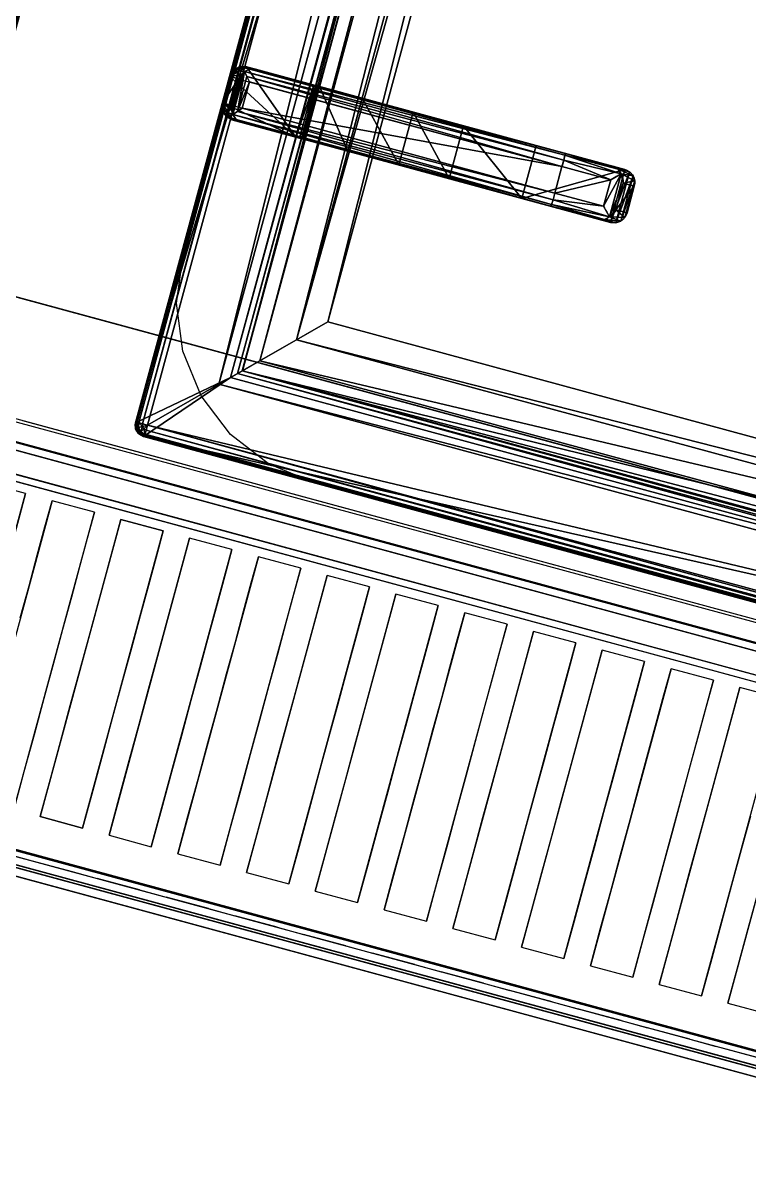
# Model space of a CAD drawing. Header units: millimetres. Extents: x 24907 to 30960, y 3978 to 9944.
# Drawn here: x 28340.81 to 28354.06, y 6876.44 to 6897.14 of the extents above; entities that cross this region are included whole.
import ezdxf

# ---------------------------------------------------------------- set-up
doc = ezdxf.new("R2010")
doc.units = ezdxf.units.MM
for name, color, linetype in [('200-EquipBlack-3d', 250, 'Continuous'), ('200-EquipBorder-2d', 9, 'Continuous'), ('200-EquipInternal-2d', 252, 'Continuous'), ('200-EquipSteel-3d', 9, 'Continuous')]:
    doc.layers.add(name, color=color, linetype=linetype)

# ---------------------------------------------------------------- blocks, each defined once
blk = doc.blocks.new('ELECTROLUX-MC7-BODY1200X250')
at = {"layer": '200-EquipBorder-2d'}
blk.add_line((0, 0), (1200, 0), dxfattribs=at)
at = {"layer": '200-EquipInternal-2d'}
blk.add_line((0, -80), (1200, -80), dxfattribs=at)
at = {"layer": '200-EquipSteel-3d'}
for points, invisible_edges in [([(0, -0.34, 912.22), (0, 0, 910.5), (1200, 0, 910.5), (1200, -0.34, 912.22)], 8), ([(0, 0, 902.7), (0, -0.13, 901.81), (1200, -0.13, 901.81), (1200, 0, 902.7)], 2), ([(0, -0.13, 901.81), (0, -0.54, 901.01), (1200, -0.54, 901.01), (1200, -0.13, 901.81)], 10), ([(0, -1.32, 913.68), (0, -0.34, 912.22), (1200, -0.34, 912.22), (1200, -1.32, 913.68)], 10), ([(0, -0.54, 901.01), (0, -1.19, 900.39), (1200, -1.19, 900.39), (1200, -0.54, 901.01)], 10), ([(0, -1.19, 900.39), (0, -2, 900), (1200, -2, 900), (1200, -1.19, 900.39)], 8), ([(0, -2.78, 914.66), (0, -1.32, 913.68), (1200, -1.32, 913.68), (1200, -2.78, 914.66)], 10), ([(0, -4.5, 915), (0, -2.78, 914.66), (1200, -2.78, 914.66), (1200, -4.5, 915)], 2), ([(0, -71.6, 914.58), (0, -69.5, 915), (1200, -69.5, 915), (1200, -71.6, 914.58)], 8), ([(0, -73.39, 913.39), (0, -71.6, 914.58), (1200, -71.6, 914.58), (1200, -73.39, 913.39)], 10), ([(0, -74.58, 911.6), (0, -73.39, 913.39), (1200, -73.39, 913.39), (1200, -74.58, 911.6)], 10), ([(0, -75, 909.5), (0, -74.58, 911.6), (1200, -74.58, 911.6), (1200, -75, 909.5)], 2), ([(0, -75.45, 903.59), (0, -75, 905.7), (1200, -75, 905.7), (1200, -75.45, 903.59)], 8), ([(0, -76.64, 901.78), (0, -75.45, 903.59), (1200, -75.45, 903.59), (1200, -76.64, 901.78)], 10), ([(0, -78.4, 900.53), (0, -76.64, 901.78), (1200, -76.64, 901.78), (1200, -78.4, 900.53)], 10), ([(0, -80.5, 900), (0, -78.4, 900.53), (1200, -78.4, 900.53), (1200, -80.5, 900)], 2)]:
    blk.add_3dface(points, dxfattribs=dict(at, invisible_edges=invisible_edges))
for points in [[(0, 0, 910.5), (0, 0, 902.7), (1200, 0, 902.7), (1200, 0, 910.5)], [(0, -2, 724), (0, -2, 900), (1200, -2, 900), (1200, -2, 724)], [(0, -102, 724), (0, -2, 724), (1200, -2, 724), (1200, -102, 724)], [(0, -69.5, 915), (0, -4.5, 915), (1200, -4.5, 915), (1200, -69.5, 915)], [(0, -75, 905.7), (0, -75, 909.5), (1200, -75, 909.5), (1200, -75, 905.7)], [(0, -655, 650), (0, -102, 650), (1200, -102, 650), (1200, -655, 650)], [(0, -102, 650), (1200, -102, 650), (1200, -102, 724), (0, -102, 724)]]:
    blk.add_3dface(points, dxfattribs=at)
blk = doc.blocks.new('ELECTROLUX-MC-CAMINO400')
at = {"layer": '200-EquipInternal-2d'}
for points in [[(0, -0.21), (400, -0.21), (400, -75.21), (0, -75.21)], [(196, -10.37), (204, -10.37), (204, -66.52), (196, -66.52)], [(209, -10.37), (217, -10.37), (217, -66.52), (209, -66.52)], [(222, -10.37), (230, -10.37), (230, -66.52), (222, -66.52)], [(235, -10.37), (243, -10.37), (243, -66.52), (235, -66.52)], [(248, -10.37), (256, -10.37), (256, -66.52), (248, -66.52)], [(261, -10.37), (269, -10.37), (269, -66.52), (261, -66.52)], [(274, -10.37), (282, -10.37), (282, -66.52), (274, -66.52)], [(287, -10.37), (295, -10.37), (295, -66.52), (287, -66.52)], [(300, -10.37), (308, -10.37), (308, -66.52), (300, -66.52)], [(313, -10.37), (321, -10.37), (321, -66.52), (313, -66.52)], [(326, -10.37), (334, -10.37), (334, -66.52), (326, -66.52)], [(339, -10.37), (347, -10.37), (347, -66.52), (339, -66.52)], [(352, -10.37), (360, -10.37), (360, -66.52), (352, -66.52)]]:
    blk.add_lwpolyline(points, close=True, dxfattribs=at)
at = {"layer": '200-EquipSteel-3d'}
for points in [[(0, -0.21, 917.01), (0, -0.21, 956), (400, -0.21, 956), (400, -0.21, 917.01)], [(0, -69.44, 915), (0, -3.39, 915), (400, -3.39, 915), (400, -69.44, 915)]]:
    blk.add_3dface(points, dxfattribs=at)
for points, invisible_edges in [([(0, -0.21, 956), (0, -0.36, 956.76), (400, -0.36, 956.76), (400, -0.21, 956)], 2), ([(0, -0.25, 916.62), (0, -0.21, 917.01), (400, -0.21, 917.01), (400, -0.25, 916.62)], 8), ([(0, -0.37, 916.23), (0, -0.25, 916.62), (400, -0.25, 916.62), (400, -0.37, 916.23)], 10), ([(0, -0.36, 956.76), (0, -0.78, 957.41), (400, -0.78, 957.41), (400, -0.36, 956.76)], 10), ([(0, -0.56, 915.88), (0, -0.37, 916.23), (400, -0.37, 916.23), (400, -0.56, 915.88)], 10), ([(0, -0.82, 915.58), (0, -0.56, 915.88), (400, -0.56, 915.88), (400, -0.82, 915.58)], 10), ([(0, -0.78, 957.41), (0, -1.43, 957.84), (400, -1.43, 957.84), (400, -0.78, 957.41)], 10), ([(0, -1.41, 915.27), (0, -0.82, 915.58), (400, -0.82, 915.58), (400, -1.41, 915.27)], 10), ([(0, -2.05, 915.07), (0, -1.41, 915.27), (400, -1.41, 915.27), (400, -2.05, 915.07)], 10), ([(0, -1.43, 957.84), (0, -2.19, 958), (400, -2.19, 958), (400, -1.43, 957.84)], 8), ([(0, -2.72, 914.98), (0, -2.05, 915.07), (400, -2.05, 915.07), (400, -2.72, 914.98)], 10), ([(0, -3.39, 915), (0, -2.72, 914.98), (400, -2.72, 914.98), (400, -3.39, 915)], 2), ([(217, -2.19, 958), (222, -2.19, 958), (222, -10.37, 957.76), (217, -10.37, 957.76)], 14), ([(230, -10.37, 957.76), (222, -10.37, 957.76), (222, -2.19, 958), (230, -2.19, 958)], 10), ([(230, -2.19, 958), (235, -2.19, 958), (235, -10.37, 957.76), (230, -10.37, 957.76)], 14), ([(235, -10.37, 957.76), (243, -10.37, 957.76), (243, -2.19, 958), (235, -2.19, 958)], 10), ([(243, -2.19, 958), (248, -2.19, 958), (248, -10.37, 957.76), (243, -10.37, 957.76)], 14), ([(248, -10.37, 957.76), (256, -10.37, 957.76), (256, -2.19, 958), (248, -2.19, 958)], 10), ([(256, -2.19, 958), (261, -2.19, 958), (261, -10.37, 957.76), (256, -10.37, 957.76)], 14), ([(261, -10.37, 957.76), (269, -10.37, 957.76), (269, -2.19, 958), (261, -2.19, 958)], 10), ([(269, -2.19, 958), (274, -2.19, 958), (274, -10.37, 957.76), (269, -10.37, 957.76)], 14), ([(274, -10.37, 957.76), (282, -10.37, 957.76), (282, -2.19, 958), (274, -2.19, 958)], 10), ([(282, -2.19, 958), (287, -2.19, 958), (287, -10.37, 957.76), (282, -10.37, 957.76)], 14), ([(287, -10.37, 957.76), (295, -10.37, 957.76), (295, -2.19, 958), (287, -2.19, 958)], 10), ([(295, -2.19, 958), (300, -2.19, 958), (300, -10.37, 957.76), (295, -10.37, 957.76)], 14), ([(300, -10.37, 957.76), (308, -10.37, 957.76), (308, -2.19, 958), (300, -2.19, 958)], 10), ([(308, -2.19, 958), (313, -2.19, 958), (313, -10.37, 957.76), (308, -10.37, 957.76)], 14), ([(313, -10.37, 957.76), (321, -10.37, 957.76), (321, -2.19, 958), (313, -2.19, 958)], 10), ([(321, -2.19, 958), (326, -2.19, 958), (326, -10.37, 957.76), (321, -10.37, 957.76)], 14), ([(326, -10.37, 957.76), (334, -10.37, 957.76), (334, -2.19, 958), (326, -2.19, 958)], 10), ([(334, -2.19, 958), (339, -2.19, 958), (339, -10.37, 957.76), (334, -10.37, 957.76)], 14), ([(339, -10.37, 957.76), (347, -10.37, 957.76), (347, -2.19, 958), (339, -2.19, 958)], 10), ([(347, -2.19, 958), (352, -2.19, 958), (352, -10.37, 957.76), (347, -10.37, 957.76)], 14), ([(352, -10.37, 957.76), (360, -10.37, 957.76), (360, -2.19, 958), (352, -2.19, 958)], 10), ([(217, -17.47, 956.91), (217, -10.37, 957.76), (222, -10.37, 957.76), (222, -17.47, 956.91)], 10), ([(230, -17.47, 956.91), (230, -10.37, 957.76), (235, -10.37, 957.76), (235, -17.47, 956.91)], 10), ([(243, -17.47, 956.91), (243, -10.37, 957.76), (248, -10.37, 957.76), (248, -17.47, 956.91)], 10), ([(256, -17.47, 956.91), (256, -10.37, 957.76), (261, -10.37, 957.76), (261, -17.47, 956.91)], 10), ([(269, -17.47, 956.91), (269, -10.37, 957.76), (274, -10.37, 957.76), (274, -17.47, 956.91)], 10), ([(282, -17.47, 956.91), (282, -10.37, 957.76), (287, -10.37, 957.76), (287, -17.47, 956.91)], 10), ([(295, -17.47, 956.91), (295, -10.37, 957.76), (300, -10.37, 957.76), (300, -17.47, 956.91)], 10), ([(308, -17.47, 956.91), (308, -10.37, 957.76), (313, -10.37, 957.76), (313, -17.47, 956.91)], 10), ([(321, -17.47, 956.91), (321, -10.37, 957.76), (326, -10.37, 957.76), (326, -17.47, 956.91)], 10), ([(334, -17.47, 956.91), (334, -10.37, 957.76), (339, -10.37, 957.76), (339, -17.47, 956.91)], 10), ([(347, -17.47, 956.91), (347, -10.37, 957.76), (352, -10.37, 957.76), (352, -17.47, 956.91)], 10), ([(217, -24.48, 955.45), (217, -17.47, 956.91), (222, -17.47, 956.91), (222, -24.48, 955.45)], 10), ([(230, -24.48, 955.45), (230, -17.47, 956.91), (235, -17.47, 956.91), (235, -24.48, 955.45)], 10), ([(243, -24.48, 955.45), (243, -17.47, 956.91), (248, -17.47, 956.91), (248, -24.48, 955.45)], 10), ([(256, -24.48, 955.45), (256, -17.47, 956.91), (261, -17.47, 956.91), (261, -24.48, 955.45)], 10), ([(269, -24.48, 955.45), (269, -17.47, 956.91), (274, -17.47, 956.91), (274, -24.48, 955.45)], 10), ([(282, -24.48, 955.45), (282, -17.47, 956.91), (287, -17.47, 956.91), (287, -24.48, 955.45)], 10), ([(295, -24.48, 955.45), (295, -17.47, 956.91), (300, -17.47, 956.91), (300, -24.48, 955.45)], 10), ([(308, -24.48, 955.45), (308, -17.47, 956.91), (313, -17.47, 956.91), (313, -24.48, 955.45)], 10), ([(321, -24.48, 955.45), (321, -17.47, 956.91), (326, -17.47, 956.91), (326, -24.48, 955.45)], 10), ([(334, -24.48, 955.45), (334, -17.47, 956.91), (339, -17.47, 956.91), (339, -24.48, 955.45)], 10), ([(347, -24.48, 955.45), (347, -17.47, 956.91), (352, -17.47, 956.91), (352, -24.48, 955.45)], 10), ([(217, -31.33, 953.39), (217, -24.48, 955.45), (222, -24.48, 955.45), (222, -31.33, 953.39)], 10), ([(230, -31.33, 953.39), (230, -24.48, 955.45), (235, -24.48, 955.45), (235, -31.33, 953.39)], 10), ([(243, -31.33, 953.39), (243, -24.48, 955.45), (248, -24.48, 955.45), (248, -31.33, 953.39)], 10), ([(256, -31.33, 953.39), (256, -24.48, 955.45), (261, -24.48, 955.45), (261, -31.33, 953.39)], 10), ([(269, -31.33, 953.39), (269, -24.48, 955.45), (274, -24.48, 955.45), (274, -31.33, 953.39)], 10), ([(282, -31.33, 953.39), (282, -24.48, 955.45), (287, -24.48, 955.45), (287, -31.33, 953.39)], 10), ([(295, -31.33, 953.39), (295, -24.48, 955.45), (300, -24.48, 955.45), (300, -31.33, 953.39)], 10), ([(308, -31.33, 953.39), (308, -24.48, 955.45), (313, -24.48, 955.45), (313, -31.33, 953.39)], 10), ([(321, -31.33, 953.39), (321, -24.48, 955.45), (326, -24.48, 955.45), (326, -31.33, 953.39)], 10), ([(334, -31.33, 953.39), (334, -24.48, 955.45), (339, -24.48, 955.45), (339, -31.33, 953.39)], 10), ([(347, -31.33, 953.39), (347, -24.48, 955.45), (352, -24.48, 955.45), (352, -31.33, 953.39)], 10), ([(217, -37.98, 950.75), (217, -31.33, 953.39), (222, -31.33, 953.39), (222, -37.98, 950.75)], 10), ([(230, -37.98, 950.75), (230, -31.33, 953.39), (235, -31.33, 953.39), (235, -37.98, 950.75)], 10), ([(243, -37.98, 950.75), (243, -31.33, 953.39), (248, -31.33, 953.39), (248, -37.98, 950.75)], 10), ([(256, -37.98, 950.75), (256, -31.33, 953.39), (261, -31.33, 953.39), (261, -37.98, 950.75)], 10), ([(269, -37.98, 950.75), (269, -31.33, 953.39), (274, -31.33, 953.39), (274, -37.98, 950.75)], 10), ([(282, -37.98, 950.75), (282, -31.33, 953.39), (287, -31.33, 953.39), (287, -37.98, 950.75)], 10), ([(295, -37.98, 950.75), (295, -31.33, 953.39), (300, -31.33, 953.39), (300, -37.98, 950.75)], 10), ([(308, -37.98, 950.75), (308, -31.33, 953.39), (313, -31.33, 953.39), (313, -37.98, 950.75)], 10), ([(321, -37.98, 950.75), (321, -31.33, 953.39), (326, -31.33, 953.39), (326, -37.98, 950.75)], 10), ([(334, -37.98, 950.75), (334, -31.33, 953.39), (339, -31.33, 953.39), (339, -37.98, 950.75)], 10), ([(347, -37.98, 950.75), (347, -31.33, 953.39), (352, -31.33, 953.39), (352, -37.98, 950.75)], 10), ([(217, -44.37, 947.54), (217, -37.98, 950.75), (222, -37.98, 950.75), (222, -44.37, 947.54)], 10), ([(230, -44.37, 947.54), (230, -37.98, 950.75), (235, -37.98, 950.75), (235, -44.37, 947.54)], 10), ([(243, -44.37, 947.54), (243, -37.98, 950.75), (248, -37.98, 950.75), (248, -44.37, 947.54)], 10), ([(256, -44.37, 947.54), (256, -37.98, 950.75), (261, -37.98, 950.75), (261, -44.37, 947.54)], 10), ([(269, -44.37, 947.54), (269, -37.98, 950.75), (274, -37.98, 950.75), (274, -44.37, 947.54)], 10), ([(282, -44.37, 947.54), (282, -37.98, 950.75), (287, -37.98, 950.75), (287, -44.37, 947.54)], 10), ([(295, -44.37, 947.54), (295, -37.98, 950.75), (300, -37.98, 950.75), (300, -44.37, 947.54)], 10), ([(308, -44.37, 947.54), (308, -37.98, 950.75), (313, -37.98, 950.75), (313, -44.37, 947.54)], 10), ([(321, -44.37, 947.54), (321, -37.98, 950.75), (326, -37.98, 950.75), (326, -44.37, 947.54)], 10), ([(334, -44.37, 947.54), (334, -37.98, 950.75), (339, -37.98, 950.75), (339, -44.37, 947.54)], 10), ([(347, -44.37, 947.54), (347, -37.98, 950.75), (352, -37.98, 950.75), (352, -44.37, 947.54)], 10), ([(204, -50.47, 943.8), (204, -44.37, 947.54), (209, -44.37, 947.54), (209, -50.47, 943.8)], 10), ([(217, -50.47, 943.8), (217, -44.37, 947.54), (222, -44.37, 947.54), (222, -50.47, 943.8)], 10), ([(230, -50.47, 943.8), (230, -44.37, 947.54), (235, -44.37, 947.54), (235, -50.47, 943.8)], 10), ([(243, -50.47, 943.8), (243, -44.37, 947.54), (248, -44.37, 947.54), (248, -50.47, 943.8)], 10), ([(256, -50.47, 943.8), (256, -44.37, 947.54), (261, -44.37, 947.54), (261, -50.47, 943.8)], 10), ([(269, -50.47, 943.8), (269, -44.37, 947.54), (274, -44.37, 947.54), (274, -50.47, 943.8)], 10), ([(282, -50.47, 943.8), (282, -44.37, 947.54), (287, -44.37, 947.54), (287, -50.47, 943.8)], 10), ([(295, -50.47, 943.8), (295, -44.37, 947.54), (300, -44.37, 947.54), (300, -50.47, 943.8)], 10), ([(308, -50.47, 943.8), (308, -44.37, 947.54), (313, -44.37, 947.54), (313, -50.47, 943.8)], 10), ([(321, -50.47, 943.8), (321, -44.37, 947.54), (326, -44.37, 947.54), (326, -50.47, 943.8)], 10), ([(334, -50.47, 943.8), (334, -44.37, 947.54), (339, -44.37, 947.54), (339, -50.47, 943.8)], 10), ([(204, -56.22, 939.54), (204, -50.47, 943.8), (209, -50.47, 943.8), (209, -56.22, 939.54)], 10), ([(217, -56.22, 939.54), (217, -50.47, 943.8), (222, -50.47, 943.8), (222, -56.22, 939.54)], 10), ([(230, -56.22, 939.54), (230, -50.47, 943.8), (235, -50.47, 943.8), (235, -56.22, 939.54)], 10), ([(243, -56.22, 939.54), (243, -50.47, 943.8), (248, -50.47, 943.8), (248, -56.22, 939.54)], 10), ([(256, -56.22, 939.54), (256, -50.47, 943.8), (261, -50.47, 943.8), (261, -56.22, 939.54)], 10), ([(269, -56.22, 939.54), (269, -50.47, 943.8), (274, -50.47, 943.8), (274, -56.22, 939.54)], 10), ([(282, -56.22, 939.54), (282, -50.47, 943.8), (287, -50.47, 943.8), (287, -56.22, 939.54)], 10), ([(295, -56.22, 939.54), (295, -50.47, 943.8), (300, -50.47, 943.8), (300, -56.22, 939.54)], 10), ([(308, -56.22, 939.54), (308, -50.47, 943.8), (313, -50.47, 943.8), (313, -56.22, 939.54)], 10), ([(321, -56.22, 939.54), (321, -50.47, 943.8), (326, -50.47, 943.8), (326, -56.22, 939.54)], 10), ([(334, -56.22, 939.54), (334, -50.47, 943.8), (339, -50.47, 943.8), (339, -56.22, 939.54)], 10), ([(204, -61.59, 934.81), (204, -56.22, 939.54), (209, -56.22, 939.54), (209, -61.59, 934.81)], 10), ([(217, -61.59, 934.81), (217, -56.22, 939.54), (222, -56.22, 939.54), (222, -61.59, 934.81)], 10), ([(230, -61.59, 934.81), (230, -56.22, 939.54), (235, -56.22, 939.54), (235, -61.59, 934.81)], 10), ([(243, -61.59, 934.81), (243, -56.22, 939.54), (248, -56.22, 939.54), (248, -61.59, 934.81)], 10), ([(256, -61.59, 934.81), (256, -56.22, 939.54), (261, -56.22, 939.54), (261, -61.59, 934.81)], 10), ([(269, -61.59, 934.81), (269, -56.22, 939.54), (274, -56.22, 939.54), (274, -61.59, 934.81)], 10), ([(282, -61.59, 934.81), (282, -56.22, 939.54), (287, -56.22, 939.54), (287, -61.59, 934.81)], 10), ([(295, -61.59, 934.81), (295, -56.22, 939.54), (300, -56.22, 939.54), (300, -61.59, 934.81)], 10), ([(308, -61.59, 934.81), (308, -56.22, 939.54), (313, -56.22, 939.54), (313, -61.59, 934.81)], 10), ([(321, -61.59, 934.81), (321, -56.22, 939.54), (326, -56.22, 939.54), (326, -61.59, 934.81)], 10), ([(334, -61.59, 934.81), (334, -56.22, 939.54), (339, -56.22, 939.54), (339, -61.59, 934.81)], 10), ([(204, -66.52, 929.63), (204, -61.59, 934.81), (209, -61.59, 934.81), (209, -66.52, 929.63)], 10), ([(217, -66.52, 929.63), (217, -61.59, 934.81), (222, -61.59, 934.81), (222, -66.52, 929.63)], 10), ([(230, -66.52, 929.63), (230, -61.59, 934.81), (235, -61.59, 934.81), (235, -66.52, 929.63)], 10), ([(243, -66.52, 929.63), (243, -61.59, 934.81), (248, -61.59, 934.81), (248, -66.52, 929.63)], 10), ([(256, -66.52, 929.63), (256, -61.59, 934.81), (261, -61.59, 934.81), (261, -66.52, 929.63)], 10), ([(269, -66.52, 929.63), (269, -61.59, 934.81), (274, -61.59, 934.81), (274, -66.52, 929.63)], 10), ([(282, -66.52, 929.63), (282, -61.59, 934.81), (287, -61.59, 934.81), (287, -66.52, 929.63)], 10), ([(295, -66.52, 929.63), (295, -61.59, 934.81), (300, -61.59, 934.81), (300, -66.52, 929.63)], 10), ([(308, -66.52, 929.63), (308, -61.59, 934.81), (313, -61.59, 934.81), (313, -66.52, 929.63)], 10), ([(321, -66.52, 929.63), (321, -61.59, 934.81), (326, -61.59, 934.81), (326, -66.52, 929.63)], 10), ([(334, -66.52, 929.63), (334, -61.59, 934.81), (339, -61.59, 934.81), (339, -66.52, 929.63)], 10), ([(196, -71, 924.05), (204, -71, 924.05), (204, -66.52, 929.63), (196, -66.52, 929.63)], 11), ([(204, -71, 924.05), (209, -71, 924.05), (209, -66.52, 929.63), (204, -66.52, 929.63)], 15), ([(209, -71, 924.05), (217, -71, 924.05), (217, -66.52, 929.63), (209, -66.52, 929.63)], 11), ([(217, -71, 924.05), (222, -71, 924.05), (222, -66.52, 929.63), (217, -66.52, 929.63)], 15), ([(230, -71, 924.05), (222, -71, 924.05), (222, -66.52, 929.63), (230, -66.52, 929.63)], 11), ([(230, -71, 924.05), (235, -71, 924.05), (235, -66.52, 929.63), (230, -66.52, 929.63)], 15), ([(235, -71, 924.05), (243, -71, 924.05), (243, -66.52, 929.63), (235, -66.52, 929.63)], 11), ([(243, -71, 924.05), (248, -71, 924.05), (248, -66.52, 929.63), (243, -66.52, 929.63)], 15), ([(248, -71, 924.05), (256, -71, 924.05), (256, -66.52, 929.63), (248, -66.52, 929.63)], 11), ([(256, -71, 924.05), (261, -71, 924.05), (261, -66.52, 929.63), (256, -66.52, 929.63)], 15), ([(261, -71, 924.05), (269, -71, 924.05), (269, -66.52, 929.63), (261, -66.52, 929.63)], 11), ([(269, -71, 924.05), (274, -71, 924.05), (274, -66.52, 929.63), (269, -66.52, 929.63)], 15), ([(274, -71, 924.05), (282, -71, 924.05), (282, -66.52, 929.63), (274, -66.52, 929.63)], 11), ([(282, -71, 924.05), (287, -71, 924.05), (287, -66.52, 929.63), (282, -66.52, 929.63)], 15), ([(287, -71, 924.05), (295, -71, 924.05), (295, -66.52, 929.63), (287, -66.52, 929.63)], 11), ([(295, -71, 924.05), (300, -71, 924.05), (300, -66.52, 929.63), (295, -66.52, 929.63)], 15), ([(300, -71, 924.05), (308, -71, 924.05), (308, -66.52, 929.63), (300, -66.52, 929.63)], 11), ([(308, -71, 924.05), (313, -71, 924.05), (313, -66.52, 929.63), (308, -66.52, 929.63)], 15), ([(313, -71, 924.05), (321, -71, 924.05), (321, -66.52, 929.63), (313, -66.52, 929.63)], 11), ([(321, -71, 924.05), (326, -71, 924.05), (326, -66.52, 929.63), (321, -66.52, 929.63)], 15), ([(326, -71, 924.05), (334, -71, 924.05), (334, -66.52, 929.63), (326, -66.52, 929.63)], 11), ([(334, -71, 924.05), (339, -71, 924.05), (339, -66.52, 929.63), (334, -66.52, 929.63)], 15), ([(339, -71, 924.05), (347, -71, 924.05), (347, -66.52, 929.63), (339, -66.52, 929.63)], 11), ([(0, -70.76, 915.05), (0, -69.44, 915), (400, -69.44, 915), (400, -70.76, 915.05)], 8), ([(0, -72.06, 915.25), (0, -70.76, 915.05), (400, -70.76, 915.05), (400, -72.06, 915.25)], 10), ([(0, -74.97, 918.1), (0, -71, 924.05), (400, -71, 924.05), (400, -74.97, 918.1)], 2), ([(0, -73.33, 915.6), (0, -72.06, 915.25), (400, -72.06, 915.25), (400, -73.33, 915.6)], 10), ([(0, -74.56, 916.08), (0, -73.33, 915.6), (400, -73.33, 915.6), (400, -74.56, 916.08)], 10), ([(0, -74.96, 916.48), (0, -74.56, 916.08), (400, -74.56, 916.08), (400, -74.96, 916.48)], 10), ([(0, -75.18, 917), (0, -74.96, 916.48), (400, -74.96, 916.48), (400, -75.18, 917)], 10), ([(0, -74.97, 918.1), (0, -75.18, 917.57), (400, -75.18, 917.57), (400, -74.97, 918.1)], 2), ([(0, -75.18, 917.57), (0, -75.18, 917), (400, -75.18, 917), (400, -75.18, 917.57)], 10)]:
    blk.add_3dface(points, dxfattribs=dict(at, invisible_edges=invisible_edges))
blk = doc.blocks.new('ELECTROLUX-MC7-TOPFYERBRURNERS6')
at = {"layer": '200-EquipInternal-2d'}
for p, q in [((822, -83.5), (1178, -83.5)), ((820, -651.5), (820, -85.5)), ((822.47, -143.5), (882.76, -143.5)), ((882.76, -143.5), (891.91, -143.5)), ((894.04, -143.5), (891.91, -143.5)), ((820, -151), (820, -146)), ((820, -151), (820, -146)), ((822, -151), (822, -146)), ((882.81, -146), (822, -146)), ((882.81, -151), (882.81, -146)), ((892.02, -146), (882.81, -146)), ((892.02, -146), (892.02, -151)), ((894.37, -146), (896.48, -146)), ((894.37, -151), (894.37, -146)), ((896.48, -146), (896.48, -151)), ((822, -151), (882.81, -151)), ((882.81, -151), (892.02, -151)), ((896.48, -151), (894.37, -151)), ((882.76, -153.5), (822.47, -153.5)), ((891.91, -153.5), (882.76, -153.5)), ((891.91, -153.5), (894.04, -153.5))]:
    blk.add_line(p, q, dxfattribs=at)
blk.add_lwpolyline([(1151.02, -112.48), (848.98, -112.48), (848.98, -624.52), (1151.02, -624.52)], close=True, dxfattribs=at)
blk.add_arc((822, -85.5), 2, 90, 180, dxfattribs=at)
for centre, major_axis, ratio, start_param, end_param in [((822.47, -146), (0, 2.5), 0.948965, 0, 0.895145), ((882.76, -146), (0, 2.5), 0.02182, 4.712389, 6.283185), ((891.91, -146), (0, 2.5), 0.84544, -0.894481, 0), ((891.91, -146), (2.5, 2.5), 0.02182, 4.734206, 5.410521), ((891.91, -146), (-1.92, 1.92), 0.8391, 4.014257, 4.690572), ((882.76, -151), (0, 2.5), 0.02182, 3.141593, 4.712389), ((891.91, -151), (-2.5, 2.5), 0.02182, 4.014257, 4.690572), ((891.91, -151), (1.92, 1.92), 0.8391, 4.734206, 5.410521), ((822.47, -151), (0, 2.5), 0.948965, 2.246448, 3.141593), ((891.91, -151), (0, 2.5), 0.84544, 3.141593, 4.036074)]:
    blk.add_ellipse(centre, major_axis=major_axis, ratio=ratio, start_param=start_param, end_param=end_param, dxfattribs=at)
for points, knots in [([(820.62, -144.44), (820.45, -144.64), (820.31, -144.87), (820.14, -145.25), (820.09, -145.41), (820.03, -145.71), (820.01, -145.86), (820, -146)], [11.858599, 11.858599, 11.858599, 11.858599, 12.773425, 12.773425, 13.35037, 13.35037, 13.927314, 13.927314, 13.927314, 13.927314]), ([(822, -146), (821.87, -145.86), (821.74, -145.71), (821.47, -145.41), (821.33, -145.25), (820.99, -144.87), (820.79, -144.64), (820.62, -144.44)], [0, 0, 0, 0, 0.576945, 0.576945, 1.153889, 1.153889, 2.068716, 2.068716, 2.068716, 2.068716]), ([(896.48, -146), (896.48, -145.84), (896.46, -145.68), (896.4, -145.36), (896.35, -145.2), (896.23, -144.89), (896.15, -144.74), (895.97, -144.47), (895.87, -144.34), (895.65, -144.12), (895.53, -144.02), (895.26, -143.83), (895.12, -143.75), (894.82, -143.63), (894.66, -143.58), (894.35, -143.51), (894.19, -143.5), (894.04, -143.5)], [15.096253, 15.096253, 15.096253, 15.096253, 15.567018, 15.567018, 16.037783, 16.037783, 16.508548, 16.508548, 16.979314, 16.979314, 17.45135, 17.45135, 17.923386, 17.923386, 18.395422, 18.395422, 18.867458, 18.867458, 18.867458, 18.867458]), ([(820, -151), (820.01, -151.14), (820.03, -151.29), (820.09, -151.59), (820.14, -151.75), (820.31, -152.13), (820.45, -152.36), (820.62, -152.56)], [0, 0, 0, 0, 0.576945, 0.576945, 1.153889, 1.153889, 2.068716, 2.068716, 2.068716, 2.068716]), ([(820.62, -152.56), (820.79, -152.36), (820.99, -152.13), (821.33, -151.75), (821.47, -151.59), (821.74, -151.29), (821.87, -151.14), (822, -151)], [11.858599, 11.858599, 11.858599, 11.858599, 12.773425, 12.773425, 13.35037, 13.35037, 13.927314, 13.927314, 13.927314, 13.927314]), ([(894.04, -153.5), (894.19, -153.5), (894.35, -153.49), (894.66, -153.42), (894.82, -153.37), (895.12, -153.25), (895.26, -153.17), (895.53, -152.98), (895.65, -152.88), (895.87, -152.66), (895.97, -152.53), (896.15, -152.26), (896.23, -152.11), (896.35, -151.8), (896.4, -151.64), (896.46, -151.32), (896.48, -151.16), (896.48, -151)], [3.776921, 3.776921, 3.776921, 3.776921, 4.248957, 4.248957, 4.720993, 4.720993, 5.193029, 5.193029, 5.665065, 5.665065, 6.135831, 6.135831, 6.606596, 6.606596, 7.077361, 7.077361, 7.548126, 7.548126, 7.548126, 7.548126])]:
    blk.add_open_spline(points, degree=3, knots=knots, dxfattribs=at)
at = {"layer": '200-EquipSteel-3d'}
for points, invisible_edges in [([(800, -80.5, 900), (779.66, -117.26, 900), (779.66, -619.74, 900), (800, -655, 900)], 13), ([(854.11, -83.5, 900), (845.37, -84.65, 900), (800, -80.5, 900)], 10), ([(845.37, -84.65, 900), (837.22, -88.02, 900), (800, -80.5, 900)], 10), ([(837.22, -88.02, 900), (830.23, -93.39, 900), (800, -80.5, 900)], 10), ([(830.23, -93.39, 900), (824.86, -100.38, 900), (800, -80.5, 900)], 10), ([(824.86, -100.38, 900), (821.49, -108.53, 900), (800, -80.5, 900)], 10), ([(821.49, -108.53, 900), (820.34, -117.26, 900), (800, -80.5, 900)], 10), ([(800, -655, 900), (820.34, -619.74, 900), (820.34, -117.26, 900), (800, -80.5, 900)], 13), ([(800, -80.5, 900), (854.11, -83.5, 900), (1145.9, -83.5, 900), (1200, -80.5, 900)], 5)]:
    blk.add_3dface(points, dxfattribs=dict(at, invisible_edges=invisible_edges))
at = {"layer": '200-EquipBlack-3d'}
mesh = blk.add_polyface(dxfattribs=at)
corners = [(779.78, -85.71, 904.1), (780, -85.5, 900), (779.52, -84.72, 904.14), (779.73, -84.5, 900), (778, -83.5, 900), (778.78, -83.98, 904.14), (779, -83.77, 900), (777.79, -83.72, 904.1), (779.48, -85.71, 905.06), (779.29, -84.85, 905), (778.65, -85.21, 905.73), (778.76, -85.71, 905.75), (778.65, -84.21, 905), (777.79, -84.02, 905.06), (778.29, -84.85, 905.73), (777.79, -84.74, 905.75), (777.79, -85.71, 906), (422.21, -85.71, 906), (422.21, -84.74, 905.75), (422.21, -84.02, 905.06), (422.21, -83.72, 904.1), (422, -83.5, 900), (765.45, -638.95, 900), (422, -653.5, 900), (434.55, -638.95, 900), (765.45, -98.05, 900), (780, -651.5, 900), (434.55, -98.05, 900), (420, -85.5, 900), (421, -83.77, 900), (779.73, -652.5, 900), (779, -653.23, 900), (778, -653.5, 900), (420, -651.5, 900), (420.27, -652.5, 900), (421, -653.23, 900), (420.27, -84.5, 900), (421.22, -83.98, 904.14), (420.48, -84.72, 904.14), (420.22, -85.71, 904.1), (421.35, -84.21, 905), (421.71, -84.85, 905.73), (420.71, -84.85, 905), (420.52, -85.71, 905.06), (421.35, -85.21, 905.73), (421.24, -85.71, 905.75), (422.21, -651.29, 906), (421.24, -651.29, 905.75), (420.52, -651.29, 905.06), (420.22, -651.29, 904.1), (420.48, -652.28, 904.14), (421.22, -653.02, 904.14), (422.21, -653.28, 904.1), (420.71, -652.15, 905), (421.35, -651.79, 905.73), (421.35, -652.79, 905), (422.21, -652.98, 905.06), (421.71, -652.15, 905.73), (422.21, -652.26, 905.75), (435.55, -637.95, 899.73), (435.55, -99.05, 899.73), (436.28, -99.78, 899), (436.28, -637.22, 899), (438.88, -634.62, 902.5), (438.88, -102.38, 902.5), (436.31, -637.19, 905.06), (436.31, -99.81, 905.06), (432.81, -96.31, 906), (432.81, -640.69, 906), (448.98, -624.52, 885), (448.98, -112.48, 885), (444.36, -107.86, 885), (444.36, -629.14, 885), (777.79, -653.28, 904.1), (777.79, -652.98, 905.06), (777.79, -651.29, 906), (777.79, -652.26, 905.75), (763.72, -637.22, 899), (764.45, -637.95, 899.73), (764.45, -99.05, 899.73), (763.72, -99.78, 899), (767.19, -640.69, 906), (767.19, -96.31, 906), (778.78, -653.02, 904.14), (779.52, -652.28, 904.14), (779.78, -651.29, 904.1), (778.65, -652.79, 905), (778.29, -652.15, 905.73), (779.29, -652.15, 905), (779.48, -651.29, 905.06), (778.65, -651.79, 905.73), (778.76, -651.29, 905.75), (761.12, -634.62, 902.5), (751.02, -624.52, 885), (763.69, -637.19, 905.06), (755.64, -629.14, 885), (755.64, -107.86, 885), (751.02, -112.48, 885), (761.12, -102.38, 902.5), (763.69, -99.81, 905.06)]
mesh.append_faces([[corners[k] for k in face] for face in [(16, 10, 14), (17, 41, 44), (46, 54, 57), (75, 87, 90)]])
mesh.append_faces([[corners[k] for k in face] for face in [(4, 5, 6), (8, 10, 11), (16, 11, 10), (15, 16, 14), (7, 19, 13), (13, 18, 15), (28, 38, 36), (19, 41, 18), (17, 18, 41), (45, 17, 44), (39, 48, 43), (43, 47, 45), (23, 51, 35), (48, 54, 47), (46, 47, 54), (58, 46, 57), (52, 74, 56), (76, 56, 74), (26, 84, 30), (74, 87, 76), (85, 88, 84), (88, 87, 86), (75, 76, 87), (91, 75, 90), (85, 8, 89), (11, 89, 8)]], dxfattribs={"vtx0": -1})
mesh.append_faces([[corners[k] for k in face] for face in [(16, 15, 17), (22, 23, 24), (25, 26, 22), (27, 21, 25), (21, 28, 29), (6, 1, 4), (4, 25, 21), (24, 28, 27), (35, 33, 23), (26, 25, 1), (23, 22, 32), (17, 45, 46), (75, 81, 46), (81, 16, 82), (46, 67, 17), (17, 82, 16), (93, 72, 69), (72, 93, 95), (70, 71, 97), (97, 95, 93)]], dxfattribs={"vtx0": -1, "vtx1": -1})
mesh.append_faces([[corners[k] for k in face] for face in [(21, 27, 28), (4, 1, 25), (26, 32, 22), (24, 23, 33)]], dxfattribs={"vtx0": -1, "vtx1": -1, "vtx2": -1})
mesh.append_faces([[corners[k] for k in face] for face in [(17, 15, 18), (24, 33, 28), (46, 45, 47), (75, 58, 76), (16, 91, 11)]], dxfattribs={"vtx0": -1, "vtx2": -1})
mesh.append_faces([[corners[k] for k in face] for face in [(0, 1, 2), (5, 2, 6), (8, 0, 9), (5, 12, 2), (5, 7, 12), (12, 13, 14), (12, 14, 9), (2, 9, 0), (10, 9, 14), (19, 18, 13), (4, 21, 7), (30, 31, 26), (34, 33, 35), (20, 21, 37), (38, 37, 36), (19, 20, 40), (38, 42, 37), (38, 39, 42), (42, 43, 44), (42, 44, 40), (37, 40, 20), (41, 40, 44), (48, 47, 43), (28, 33, 39), (49, 33, 50), (51, 50, 35), (48, 49, 53), (51, 55, 50), (51, 52, 55), (55, 56, 57), (55, 57, 53), (50, 53, 49), (54, 53, 57), (24, 27, 59), (61, 62, 60), (63, 64, 65), (67, 68, 66), (69, 70, 63), (61, 71, 62), (73, 74, 52), (58, 56, 76), (32, 73, 23), (62, 77, 59), (22, 24, 78), (27, 25, 60), (80, 61, 79), (73, 32, 83), (84, 83, 30), (74, 73, 86), (88, 89, 90), (88, 86, 84), (83, 84, 86), (92, 93, 63), (68, 81, 65), (92, 63, 94), (72, 95, 62), (95, 96, 77), (98, 97, 92), (81, 82, 94), (98, 92, 99), (77, 80, 78), (25, 22, 79), (0, 8, 85), (91, 89, 11), (80, 96, 61), (70, 97, 64), (64, 98, 66), (82, 67, 99), (1, 0, 26)]], dxfattribs={"vtx1": -1})
mesh.append_faces([[corners[k] for k in face] for face in [(31, 32, 26), (75, 46, 58), (75, 16, 81), (81, 68, 46), (68, 67, 46), (67, 82, 17), (70, 69, 71), (72, 71, 69), (71, 96, 97), (96, 95, 97), (16, 75, 91)]], dxfattribs={"vtx1": -1, "vtx2": -1})
mesh.append_faces([[corners[k] for k in face] for face in [(1, 3, 2), (4, 7, 5), (2, 3, 6), (8, 9, 10), (7, 13, 12), (12, 9, 2), (13, 15, 14), (7, 20, 19), (21, 20, 7), (6, 3, 1), (28, 36, 29), (21, 29, 37), (28, 39, 38), (37, 29, 36), (19, 40, 41), (39, 43, 42), (42, 40, 37), (43, 45, 44), (39, 49, 48), (33, 49, 39), (33, 34, 50), (23, 52, 51), (50, 34, 35), (48, 53, 54), (52, 56, 55), (55, 53, 50), (56, 58, 57), (27, 60, 59), (62, 59, 60), (64, 66, 65), (68, 65, 66), (70, 64, 63), (71, 72, 62), (73, 52, 23), (77, 78, 59), (24, 59, 78), (25, 79, 60), (61, 60, 79), (32, 31, 83), (26, 85, 84), (83, 31, 30), (74, 86, 87), (73, 83, 86), (85, 89, 88), (88, 90, 87), (89, 91, 90), (93, 69, 63), (81, 94, 65), (63, 65, 94), (95, 77, 62), (96, 80, 77), (97, 93, 92), (82, 99, 94), (92, 94, 99), (80, 79, 78), (22, 78, 79), (96, 71, 61), (97, 98, 64), (98, 99, 66), (67, 66, 99), (0, 85, 26)]], dxfattribs={"vtx2": -1})
mesh = blk.add_polyface(dxfattribs=at)
corners = [(1179.78, -85.71, 904.1), (1180, -85.5, 900), (1179.52, -84.72, 904.14), (1179.73, -84.5, 900), (1178, -83.5, 900), (1178.78, -83.98, 904.14), (1179, -83.77, 900), (1177.79, -83.72, 904.1), (1179.48, -85.71, 905.06), (1179.29, -84.85, 905), (1178.65, -85.21, 905.73), (1178.76, -85.71, 905.75), (1178.65, -84.21, 905), (1177.79, -84.02, 905.06), (1178.29, -84.85, 905.73), (1177.79, -84.74, 905.75), (1177.79, -85.71, 906), (822.21, -85.71, 906), (822.21, -84.74, 905.75), (822.21, -84.02, 905.06), (822.21, -83.72, 904.1), (822, -83.5, 900), (1165.45, -638.95, 900), (822, -653.5, 900), (834.55, -638.95, 900), (1165.45, -98.05, 900), (1180, -651.5, 900), (834.55, -98.05, 900), (820, -85.5, 900), (821, -83.77, 900), (1179.73, -652.5, 900), (1179, -653.23, 900), (1178, -653.5, 900), (820, -651.5, 900), (820.27, -652.5, 900), (821, -653.23, 900), (820.27, -84.5, 900), (821.22, -83.98, 904.14), (820.48, -84.72, 904.14), (820.22, -85.71, 904.1), (821.35, -84.21, 905), (821.71, -84.85, 905.73), (820.71, -84.85, 905), (820.52, -85.71, 905.06), (821.35, -85.21, 905.73), (821.24, -85.71, 905.75), (822.21, -651.29, 906), (821.24, -651.29, 905.75), (820.52, -651.29, 905.06), (820.22, -651.29, 904.1), (820.48, -652.28, 904.14), (821.22, -653.02, 904.14), (822.21, -653.28, 904.1), (820.71, -652.15, 905), (821.35, -651.79, 905.73), (821.35, -652.79, 905), (822.21, -652.98, 905.06), (821.71, -652.15, 905.73), (822.21, -652.26, 905.75), (835.55, -637.95, 899.73), (835.55, -99.05, 899.73), (836.28, -99.78, 899), (836.28, -637.22, 899), (838.88, -634.62, 902.5), (838.88, -102.38, 902.5), (836.31, -637.19, 905.06), (836.31, -99.81, 905.06), (832.81, -96.31, 906), (832.81, -640.69, 906), (848.98, -624.52, 885), (848.98, -112.48, 885), (844.36, -107.86, 885), (844.36, -629.14, 885), (1177.79, -653.28, 904.1), (1177.79, -652.98, 905.06), (1177.79, -651.29, 906), (1177.79, -652.26, 905.75), (1163.72, -637.22, 899), (1164.45, -637.95, 899.73), (1164.45, -99.05, 899.73), (1163.72, -99.78, 899), (1167.19, -640.69, 906), (1167.19, -96.31, 906), (1178.78, -653.02, 904.14), (1179.52, -652.28, 904.14), (1179.78, -651.29, 904.1), (1178.65, -652.79, 905), (1178.29, -652.15, 905.73), (1179.29, -652.15, 905), (1179.48, -651.29, 905.06), (1178.65, -651.79, 905.73), (1178.76, -651.29, 905.75), (1161.12, -634.62, 902.5), (1151.02, -624.52, 885), (1163.69, -637.19, 905.06), (1155.64, -629.14, 885), (1155.64, -107.86, 885), (1151.02, -112.48, 885), (1161.12, -102.38, 902.5), (1163.69, -99.81, 905.06)]
mesh.append_faces([[corners[k] for k in face] for face in [(16, 10, 14), (17, 41, 44), (46, 54, 57), (75, 87, 90)]])
mesh.append_faces([[corners[k] for k in face] for face in [(4, 5, 6), (8, 10, 11), (16, 11, 10), (15, 16, 14), (7, 19, 13), (13, 18, 15), (28, 38, 36), (19, 41, 18), (17, 18, 41), (45, 17, 44), (39, 48, 43), (43, 47, 45), (23, 51, 35), (48, 54, 47), (46, 47, 54), (58, 46, 57), (52, 74, 56), (76, 56, 74), (26, 84, 30), (74, 87, 76), (85, 88, 84), (88, 87, 86), (75, 76, 87), (91, 75, 90), (85, 8, 89), (11, 89, 8)]], dxfattribs={"vtx0": -1})
mesh.append_faces([[corners[k] for k in face] for face in [(16, 15, 17), (22, 23, 24), (25, 26, 22), (27, 21, 25), (21, 28, 29), (6, 1, 4), (4, 25, 21), (24, 28, 27), (35, 33, 23), (26, 25, 1), (23, 22, 32), (17, 45, 46), (75, 81, 46), (81, 16, 82), (46, 67, 17), (17, 82, 16), (93, 72, 69), (72, 93, 95), (70, 71, 97), (97, 95, 93)]], dxfattribs={"vtx0": -1, "vtx1": -1})
mesh.append_faces([[corners[k] for k in face] for face in [(21, 27, 28), (4, 1, 25), (26, 32, 22), (24, 23, 33)]], dxfattribs={"vtx0": -1, "vtx1": -1, "vtx2": -1})
mesh.append_faces([[corners[k] for k in face] for face in [(17, 15, 18), (24, 33, 28), (46, 45, 47), (75, 58, 76), (16, 91, 11)]], dxfattribs={"vtx0": -1, "vtx2": -1})
mesh.append_faces([[corners[k] for k in face] for face in [(0, 1, 2), (5, 2, 6), (8, 0, 9), (5, 12, 2), (5, 7, 12), (12, 13, 14), (12, 14, 9), (2, 9, 0), (10, 9, 14), (19, 18, 13), (4, 21, 7), (30, 31, 26), (34, 33, 35), (20, 21, 37), (38, 37, 36), (19, 20, 40), (38, 42, 37), (38, 39, 42), (42, 43, 44), (42, 44, 40), (37, 40, 20), (41, 40, 44), (48, 47, 43), (28, 33, 39), (49, 33, 50), (51, 50, 35), (48, 49, 53), (51, 55, 50), (51, 52, 55), (55, 56, 57), (55, 57, 53), (50, 53, 49), (54, 53, 57), (24, 27, 59), (61, 62, 60), (63, 64, 65), (67, 68, 66), (69, 70, 63), (61, 71, 62), (73, 74, 52), (58, 56, 76), (32, 73, 23), (62, 77, 59), (22, 24, 78), (27, 25, 60), (80, 61, 79), (73, 32, 83), (84, 83, 30), (74, 73, 86), (88, 89, 90), (88, 86, 84), (83, 84, 86), (92, 93, 63), (68, 81, 65), (92, 63, 94), (72, 95, 62), (95, 96, 77), (98, 97, 92), (81, 82, 94), (98, 92, 99), (77, 80, 78), (25, 22, 79), (0, 8, 85), (91, 89, 11), (80, 96, 61), (70, 97, 64), (64, 98, 66), (82, 67, 99), (1, 0, 26)]], dxfattribs={"vtx1": -1})
mesh.append_faces([[corners[k] for k in face] for face in [(31, 32, 26), (75, 46, 58), (75, 16, 81), (81, 68, 46), (68, 67, 46), (67, 82, 17), (70, 69, 71), (72, 71, 69), (71, 96, 97), (96, 95, 97), (16, 75, 91)]], dxfattribs={"vtx1": -1, "vtx2": -1})
mesh.append_faces([[corners[k] for k in face] for face in [(1, 3, 2), (4, 7, 5), (2, 3, 6), (8, 9, 10), (7, 13, 12), (12, 9, 2), (13, 15, 14), (7, 20, 19), (21, 20, 7), (6, 3, 1), (28, 36, 29), (21, 29, 37), (28, 39, 38), (37, 29, 36), (19, 40, 41), (39, 43, 42), (42, 40, 37), (43, 45, 44), (39, 49, 48), (33, 49, 39), (33, 34, 50), (23, 52, 51), (50, 34, 35), (48, 53, 54), (52, 56, 55), (55, 53, 50), (56, 58, 57), (27, 60, 59), (62, 59, 60), (64, 66, 65), (68, 65, 66), (70, 64, 63), (71, 72, 62), (73, 52, 23), (77, 78, 59), (24, 59, 78), (25, 79, 60), (61, 60, 79), (32, 31, 83), (26, 85, 84), (83, 31, 30), (74, 86, 87), (73, 83, 86), (85, 89, 88), (88, 90, 87), (89, 91, 90), (93, 69, 63), (81, 94, 65), (63, 65, 94), (95, 77, 62), (96, 80, 77), (97, 93, 92), (82, 99, 94), (92, 94, 99), (80, 79, 78), (22, 78, 79), (96, 71, 61), (97, 98, 64), (98, 99, 66), (67, 66, 99), (0, 85, 26)]], dxfattribs={"vtx2": -1})
mesh = blk.add_polyface(dxfattribs=at)
corners = [(892.02, -146, 934.6), (893.56, -152.56, 933.98), (893.56, -144.44, 933.98), (892.02, -151, 934.6), (894.37, -151, 932.53), (894.37, -146, 932.53), (896.29, -145.04, 920.55), (896.48, -146, 920.59), (895.76, -144.23, 920.43), (892.82, -143.75, 933.14), (894.04, -143.5, 920), (891.91, -143.5, 932.1), (894.97, -143.69, 920.24), (896.48, -151, 920.59), (896.29, -151.96, 920.55), (892.82, -153.25, 933.14), (895.76, -152.77, 920.43), (894.97, -153.31, 920.24), (894.04, -153.5, 920), (891.91, -153.5, 932.1), (882.76, -143.5, 932.5), (877.27, -143.5, 912.68), (824.21, -143.5, 932.5), (853.98, -143.5, 885), (836.28, -143.5, 899), (863.49, -143.5, 900.63), (844.36, -143.5, 885), (835.83, -143.5, 899.53), (835.23, -143.5, 899.88), (822.5, -143.5, 900), (834.55, -143.5, 900), (877.27, -153.5, 912.68), (853.98, -153.5, 885), (863.49, -153.5, 900.63), (882.76, -153.5, 932.5), (822.5, -153.5, 900), (834.55, -153.5, 900), (824.21, -153.5, 932.5), (835.23, -153.5, 899.88), (835.83, -153.5, 899.53), (844.36, -153.5, 885), (836.28, -153.5, 899), (821.73, -151, 933.1), (820, -151, 900), (821.9, -151.8, 933.81), (821.25, -153.17, 900), (822.36, -152.56, 934.45), (820.34, -152.25, 900), (823.18, -153.25, 933.58), (820, -146, 900), (821.73, -146, 933.1), (820.34, -144.75, 900), (821.25, -143.83, 900), (882.81, -152.25, 934.67), (882.81, -151, 935), (882.79, -153.17, 933.75), (823.02, -151.8, 934.87), (823.73, -151, 935), (882.81, -146, 935), (823.73, -146, 935), (822.36, -144.44, 934.45), (823.02, -145.2, 934.87), (821.9, -145.2, 933.81), (823.18, -143.75, 933.58), (882.79, -143.83, 933.75), (882.81, -144.75, 934.67)]
mesh.append_faces([[corners[k] for k in face] for face in [(5, 6, 2), (5, 7, 6), (6, 8, 2), (13, 4, 14), (16, 14, 1), (1, 14, 4), (42, 43, 44), (45, 46, 47), (46, 45, 48), (46, 44, 47), (44, 43, 47), (1, 55, 15), (48, 55, 46), (46, 53, 56), (57, 56, 54), (50, 62, 49), (49, 62, 51), (63, 52, 60), (52, 51, 60), (60, 51, 62), (61, 65, 60), (59, 58, 61), (60, 64, 63), (9, 64, 2)]])
mesh.append_faces([[corners[k] for k in face] for face in [(0, 1, 2), (15, 16, 1), (16, 15, 17), (19, 17, 15), (32, 25, 33), (35, 48, 45), (35, 30, 36), (3, 53, 1), (53, 55, 1), (55, 53, 46), (58, 65, 61), (65, 64, 60), (64, 65, 2), (65, 0, 2)]], dxfattribs={"vtx0": -1})
mesh.append_faces([[corners[k] for k in face] for face in [(20, 21, 22), (23, 24, 25), (25, 22, 21), (30, 22, 28), (12, 17, 10), (17, 12, 16), (6, 14, 8), (8, 16, 12), (18, 34, 31), (37, 31, 34), (51, 29, 49), (49, 30, 43)]], dxfattribs={"vtx0": -1, "vtx1": -1})
mesh.append_faces([[corners[k] for k in face] for face in [(25, 28, 22), (37, 38, 33), (35, 43, 30)]], dxfattribs={"vtx0": -1, "vtx1": -1, "vtx2": -1})
mesh.append_faces([[corners[k] for k in face] for face in [(37, 33, 31), (33, 39, 41), (34, 15, 55), (34, 55, 48), (58, 54, 3), (54, 58, 59), (20, 63, 64), (20, 64, 9)]], dxfattribs={"vtx0": -1, "vtx2": -1})
mesh.append_faces([[corners[k] for k in face] for face in [(1, 4, 2), (2, 8, 9), (10, 11, 12), (12, 9, 8), (4, 13, 5), (18, 17, 19), (11, 10, 20), (29, 22, 30), (7, 13, 6), (10, 18, 21), (25, 21, 33), (19, 34, 18), (35, 36, 37), (40, 32, 41), (37, 48, 35), (43, 42, 49), (45, 47, 35), (19, 15, 34), (37, 34, 48), (0, 58, 3), (57, 54, 59), (42, 44, 50), (46, 60, 44), (60, 46, 61), (59, 61, 57), (62, 50, 44), (22, 29, 63), (22, 63, 20), (11, 20, 9), (26, 23, 40), (24, 26, 41), (36, 30, 38), (24, 41, 27), (39, 38, 27)]], dxfattribs={"vtx1": -1})
mesh.append_faces([[corners[k] for k in face] for face in [(10, 21, 20), (24, 27, 25), (27, 28, 25), (13, 14, 6), (14, 16, 8), (36, 38, 37), (38, 39, 33), (32, 33, 41), (47, 43, 35), (29, 30, 49), (3, 54, 53), (58, 0, 65)]], dxfattribs={"vtx1": -1, "vtx2": -1})
mesh.append_faces([[corners[k] for k in face] for face in [(0, 3, 1), (4, 5, 2), (11, 9, 12), (13, 7, 5), (23, 26, 24), (17, 18, 10), (18, 31, 21), (32, 23, 25), (21, 31, 33), (42, 50, 49), (51, 52, 29), (54, 56, 53), (46, 56, 61), (60, 62, 44), (61, 56, 57), (29, 52, 63), (23, 32, 40), (26, 40, 41), (30, 28, 38), (41, 39, 27), (38, 28, 27)]], dxfattribs={"vtx2": -1})
blk = doc.blocks.new('E7GCGL6C00')
for name, p in [('ELECTROLUX-MC7-BODY1200X250', (0, 0)), ('ELECTROLUX-MC-CAMINO400', (600, -1.29)), ('ELECTROLUX-MC7-TOPFYERBRURNERS6', (0, 0))]:
    blk.add_blockref(name, p)
blk = doc.blocks.new('E7BAPP00RH')
at = {"layer": '200-EquipInternal-2d'}
blk.add_lwpolyline([(0, -102), (1600, -102), (1600, -655), (0, -655)], close=True, dxfattribs=at)
at = {"layer": '200-EquipSteel-3d'}
for points in [[(0, -102, 650), (1600, -102, 650), (1600, -655, 650), (0, -655, 650)], [(21, -102, 650), (1579, -102, 650), (1579, -102, 245), (21, -102, 245)], [(21, -102, 200), (1579, -102, 200), (1579, -102, 245), (21, -102, 245)], [(21, -655, 245), (1579, -655, 245), (1579, -102, 245), (21, -102, 245)], [(21, -655, 200), (1579, -655, 200), (1579, -102, 200), (21, -102, 200)], [(1579, -655, 605), (21, -655, 605), (21, -102, 605), (1579, -102, 605)]]:
    blk.add_3dface(points, dxfattribs=at)

msp = doc.modelspace()

# ---------------------------------------------------------------- block references
at = {"xscale": -0.1000000000059509, "yscale": 0.1000000000003638, "zscale": 0.1, "rotation": 164.8172531370625}
for name in ['E7BAPP00RH', 'E7GCGL6C00']:
    msp.add_blockref(name, (28261.491, 6903.061), dxfattribs=at)

doc.saveas('drawing.dxf')
